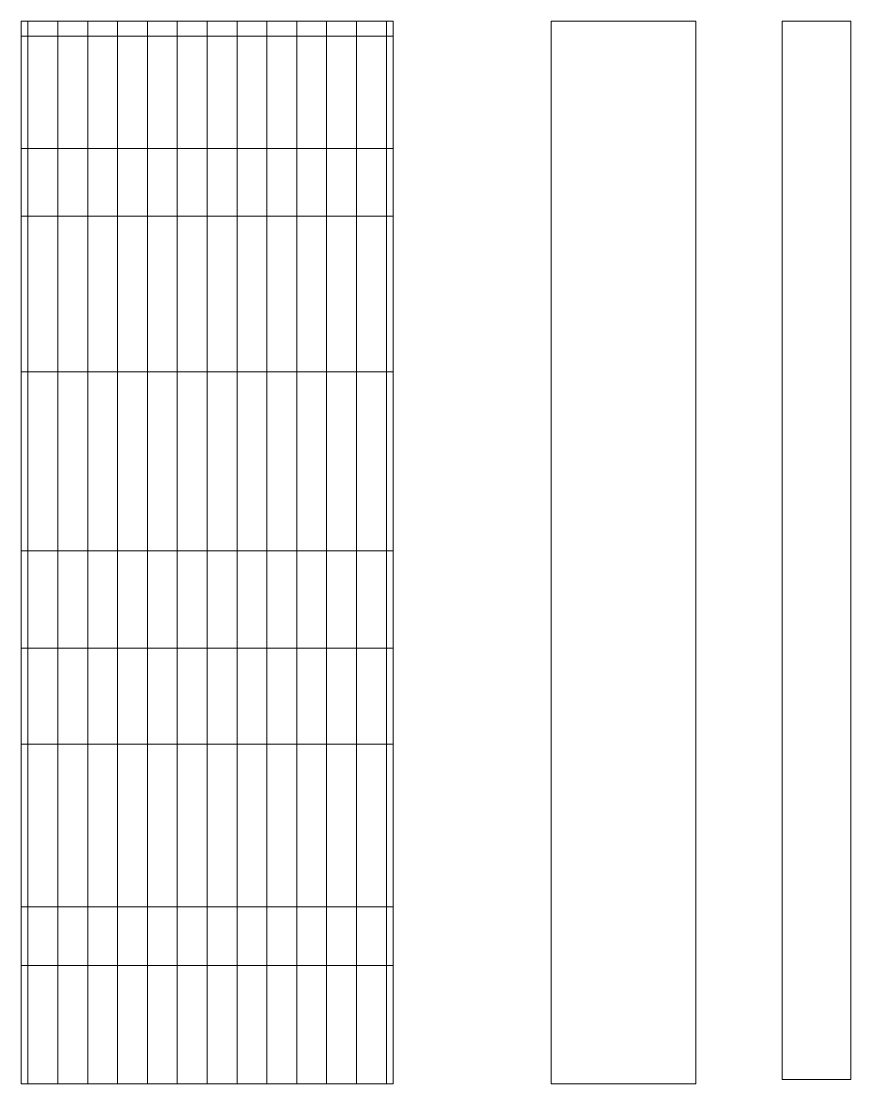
# Model space of a CAD drawing. Header units: millimetres. Extents: x -94685 to -92454, y 131992 to 134849.
import ezdxf

# ---------------------------------------------------------------- set-up
doc = ezdxf.new("R2010")
doc.units = ezdxf.units.MM
doc.layers.add('01', color=1, linetype='Continuous', lineweight=0)
picture_1 = doc.add_image_def('image1.png', size_in_pixel=(1633, 4666))
picture_2 = doc.add_image_def('image2.png', size_in_pixel=(777, 5705))
picture_3 = doc.add_image_def('image3.png', size_in_pixel=(500, 7731))

msp = doc.modelspace()

# ---------------------------------------------------------------- linework, layer by layer
at = {"layer": '01'}
for p, q in [((-94684.8, 134849.1), (-93684.8, 134849.1)), ((-94666.8, 134849.1), (-94666.8, 131991.7)), ((-94586.4, 134849.1), (-94586.4, 131991.7)), ((-94506.1, 134849.1), (-94506.1, 131991.7)), ((-94425.8, 134849.1), (-94425.8, 131991.7)), ((-94345.4, 134849.1), (-94345.4, 131991.7)), ((-94265.1, 134849.1), (-94265.1, 131991.7)), ((-94184.8, 134849.1), (-94184.8, 131991.7)), ((-94104.4, 134849.1), (-94104.4, 131991.7)), ((-94024.1, 134849.1), (-94024.1, 131991.7)), ((-93943.8, 134849.1), (-93943.8, 131991.7)), ((-93863.4, 134849.1), (-93863.4, 131991.7)), ((-93783.1, 134849.1), (-93783.1, 131991.7)), ((-93702.8, 134849.1), (-93702.8, 131991.7)), ((-94684.8, 134808.7), (-93684.8, 134808.7)), ((-94684.8, 134506.9), (-93684.8, 134506.9)), ((-94684.8, 134324.9), (-93684.8, 134324.9)), ((-94684.8, 133906), (-93684.8, 133906)), ((-94684.8, 133424.9), (-93684.8, 133424.9)), ((-94684.8, 133162.8), (-93684.8, 133162.8)), ((-94684.8, 132905.4), (-93684.8, 132905.4)), ((-94684.8, 132467.7), (-93684.8, 132467.7)), ((-94684.8, 132309.4), (-93684.8, 132309.4))]:
    msp.add_line(p, q, dxfattribs=at)

# ---------------------------------------------------------------- pictures from other files: only their frames are drawn
image = msp.add_image(picture_1, insert=(-94684.8, 131991.7), size_in_units=(1000, 2857.3), dxfattribs=at)
image.dxf.flags = 7
image = msp.add_image(picture_2, insert=(-93259.7, 131991.7), size_in_units=(389.2, 2857.3), dxfattribs=at)
image.dxf.flags = 7
image = msp.add_image(picture_3, insert=(-92638, 132002.8), size_in_units=(184.1, 2846.3), dxfattribs=at)
image.dxf.flags = 7

doc.saveas('drawing.dxf')
